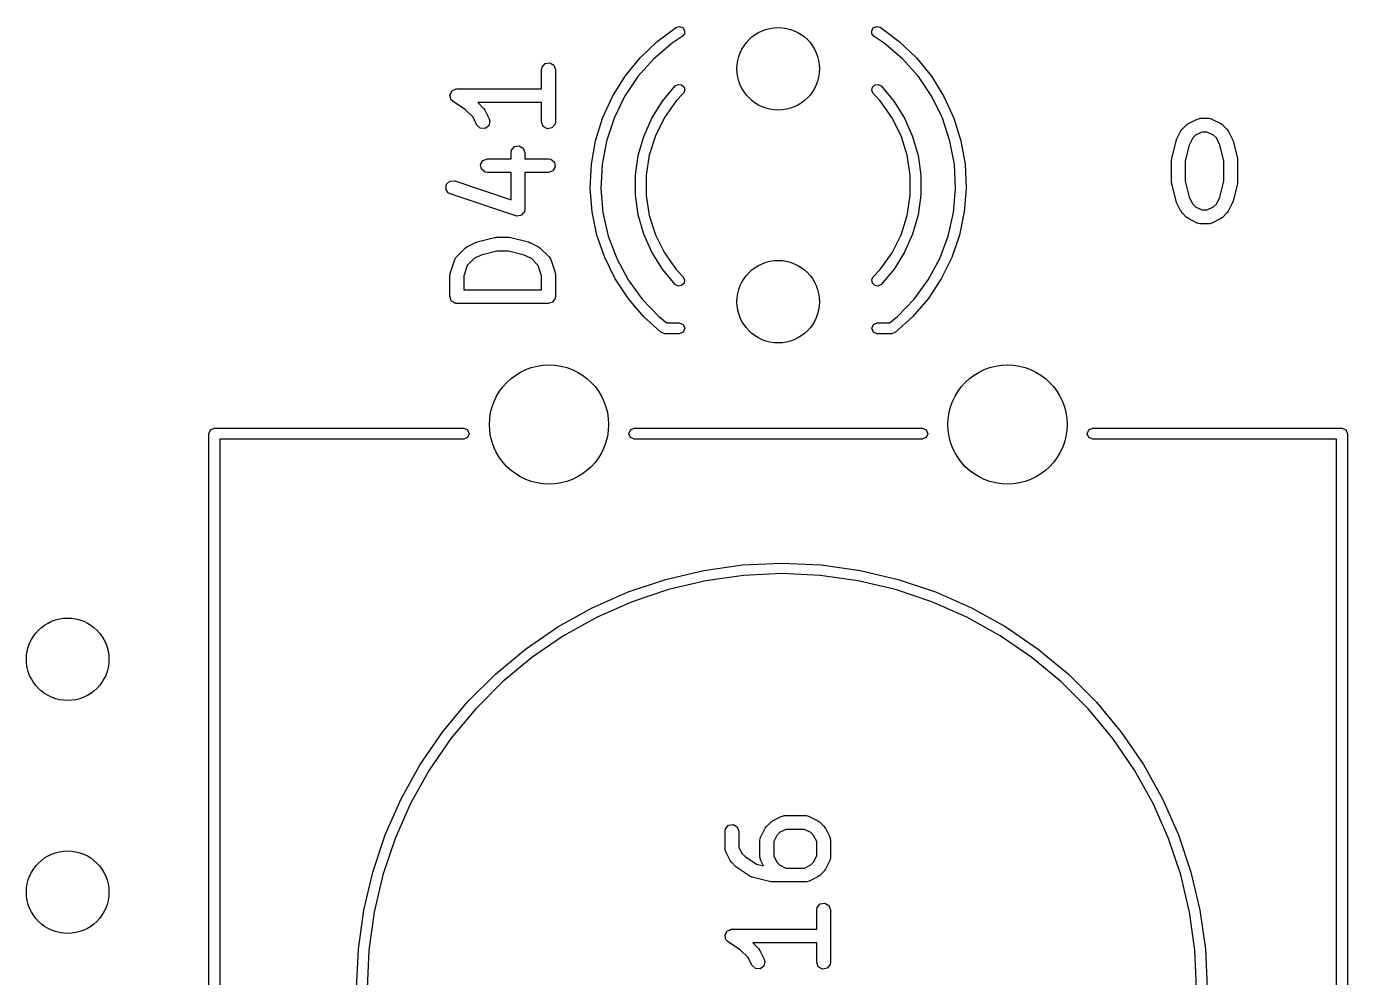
# Model space of a CAD drawing. Extents: x 36 to 247, y -101 to -40.
# Drawn here: x 88.2 to 102.61, y -82.62 to -72.25 of the extents above; entities that cross this region are included whole.
import ezdxf

# ---------------------------------------------------------------- set-up
doc = ezdxf.new("R2010")
doc.units = 0
doc.layers.add('BLACK', color=7, linetype='CONTINUOUS')

msp = doc.modelspace()

# ---------------------------------------------------------------- linework, layer by layer
at = {"layer": 'BLACK', "linetype": 'CONTINUOUS'}
for p, q in [((95.080254, -72.411317), (95.288872, -72.257244)), ((95.288871, -72.257243), (95.324719, -72.247757)), ((95.288872, -72.257244), (95.288871, -72.257243)), ((95.324719, -72.247757), (95.359297, -72.261155)), ((95.377339, -72.329342), (95.353913, -72.358087)), ((95.359297, -72.261155), (95.379396, -72.292317)), ((95.379396, -72.292317), (95.377339, -72.329342)), ((97.420604, -72.292317), (97.440703, -72.261155)), ((97.422661, -72.329342), (97.420604, -72.292317)), ((97.446087, -72.358087), (97.422661, -72.329342)), ((97.440703, -72.261155), (97.475281, -72.247757)), ((97.475281, -72.247757), (97.511129, -72.257243)), ((97.511129, -72.257243), (97.511128, -72.257244)), ((97.511128, -72.257244), (97.719746, -72.411317)), ((94.892758, -72.590497), (95.080254, -72.411317)), ((95.243711, -72.42909), (95.044615, -72.59969)), ((95.353913, -72.358088), (95.243711, -72.42909)), ((95.353913, -72.358087), (95.353913, -72.358088)), ((97.446087, -72.358088), (97.446087, -72.358087)), ((97.556289, -72.42909), (97.446087, -72.358088)), ((97.755385, -72.59969), (97.556289, -72.42909)), ((97.719746, -72.411317), (97.907242, -72.590497)), ((94.729386, -72.791916), (94.892758, -72.590497)), ((95.044615, -72.59969), (94.870416, -72.795645)), ((97.929584, -72.795645), (97.755385, -72.59969)), ((97.907242, -72.590497), (98.070614, -72.791916)), ((93.819819, -72.718095), (93.824342, -72.692443)), ((93.819819, -72.928809), (93.819819, -72.718095)), ((93.824342, -72.692443), (93.857319, -72.653143)), ((93.857319, -72.653143), (93.907843, -72.644234)), ((93.907843, -72.644234), (93.952272, -72.669886)), ((93.952272, -72.669886), (93.969819, -72.718095)), ((93.969819, -72.718095), (93.969819, -73.289523)), ((94.592751, -73.01235), (94.729386, -72.791916)), ((94.870416, -72.795645), (94.724314, -73.013355)), ((95.137352, -73.063858), (95.27697, -72.897225)), ((95.27697, -72.897225), (95.309697, -72.87979)), ((95.309697, -72.87979), (95.346422, -72.884921)), ((95.346422, -72.884921), (95.373117, -72.91066)), ((95.373117, -72.91066), (95.379586, -72.947173)), ((97.420414, -72.947173), (97.426883, -72.91066)), ((97.426883, -72.91066), (97.453578, -72.884921)), ((97.453578, -72.884921), (97.490303, -72.87979)), ((97.490303, -72.87979), (97.52303, -72.897225)), ((97.52303, -72.897225), (97.662648, -73.063858)), ((98.075686, -73.013355), (97.929584, -72.795645)), ((98.070614, -72.791916), (98.207249, -73.01235)), ((92.819974, -72.998982), (92.821706, -72.995032)), ((92.826087, -73.019873), (92.819974, -72.998982)), ((92.820958, -72.990785), (92.83184, -72.971936)), ((92.821706, -72.995032), (92.820958, -72.990785)), ((92.829867, -73.041309), (92.826087, -73.019873)), ((92.83317, -73.044081), (92.829867, -73.041309)), ((92.83184, -72.971936), (92.840587, -72.952002)), ((92.834382, -73.04822), (92.83317, -73.044081)), ((92.853216, -73.066213), (92.834382, -73.04822)), ((92.840587, -72.952002), (92.844454, -72.95009)), ((92.844454, -72.95009), (92.84661, -72.946356)), ((92.84661, -72.946356), (92.867063, -72.938911)), ((92.867063, -72.938911), (92.886576, -72.929264)), ((92.886576, -72.929264), (92.890765, -72.930284)), ((92.890765, -72.930284), (92.894819, -72.928809)), ((92.894819, -72.928809), (93.819819, -72.928809)), ((94.485041, -73.24827), (94.592751, -73.01235)), ((94.724314, -73.013355), (94.608993, -73.248822)), ((95.363357, -72.980516), (95.286546, -73.060196)), ((95.379586, -72.947173), (95.363356, -72.980515)), ((95.363356, -72.980515), (95.363357, -72.980516)), ((97.436644, -72.980515), (97.420414, -72.947173)), ((97.436643, -72.980516), (97.436644, -72.980515)), ((97.513454, -73.060196), (97.436643, -72.980516)), ((98.191007, -73.248822), (98.075686, -73.013355)), ((98.207249, -73.01235), (98.314959, -73.24827)), ((92.989894, -73.157331), (92.853216, -73.066213)), ((93.071275, -73.238712), (92.989894, -73.157331)), ((93.819819, -73.078809), (93.123504, -73.078809)), ((93.123504, -73.078809), (93.185947, -73.141252)), ((93.185947, -73.141252), (93.198809, -73.15962)), ((93.198809, -73.15962), (93.199996, -73.160744)), ((93.199996, -73.160744), (93.247615, -73.255982)), ((93.819819, -73.289523), (93.819819, -73.078809)), ((95.022253, -73.248282), (95.137352, -73.063858)), ((95.286546, -73.060196), (95.159065, -73.24115)), ((97.640935, -73.24115), (97.513454, -73.060196)), ((97.662648, -73.063858), (97.777747, -73.248282)), ((93.113451, -73.323064), (93.071275, -73.238712)), ((93.150705, -73.358336), (93.113451, -73.323064)), ((93.243121, -73.330847), (93.201915, -73.361411)), ((93.255041, -73.280948), (93.243121, -73.330847)), ((93.247615, -73.255982), (93.255041, -73.280948)), ((93.837366, -73.337732), (93.819819, -73.289523)), ((93.881795, -73.363384), (93.837366, -73.337732)), ((93.965296, -73.315175), (93.932319, -73.354475)), ((93.969819, -73.289523), (93.965296, -73.315175)), ((94.40798, -73.495902), (94.485041, -73.24827)), ((94.608993, -73.248822), (94.526572, -73.497721)), ((94.933911, -73.446916), (95.022253, -73.248282)), ((95.159065, -73.24115), (95.060733, -73.439459)), ((97.739267, -73.439459), (97.640935, -73.24115)), ((97.777747, -73.248282), (97.866089, -73.446916)), ((98.273428, -73.497721), (98.191007, -73.248822)), ((98.314959, -73.24827), (98.39202, -73.495902)), ((100.806491, -73.367024), (100.85411, -73.319405)), ((100.85411, -73.319405), (100.872476, -73.306545)), ((100.872476, -73.306545), (100.873602, -73.305356)), ((100.873602, -73.305356), (100.96884, -73.257737)), ((100.96884, -73.257737), (100.993806, -73.250311)), ((100.993806, -73.250311), (100.998167, -73.251352)), ((100.998167, -73.251352), (101.002381, -73.249819)), ((101.002381, -73.249819), (101.097619, -73.249819)), ((101.097619, -73.249819), (101.123271, -73.254342)), ((101.123271, -73.254342), (101.126706, -73.257224)), ((101.126706, -73.257224), (101.13116, -73.257737)), ((101.13116, -73.257737), (101.226398, -73.305356)), ((101.226398, -73.305356), (101.244408, -73.318714)), ((101.244408, -73.318714), (101.24589, -73.319405)), ((101.24589, -73.319405), (101.293509, -73.367024)), ((93.201915, -73.361411), (93.150705, -73.358336)), ((93.932319, -73.354475), (93.881795, -73.363384)), ((94.874039, -73.655902), (94.933911, -73.446916)), ((95.060733, -73.439459), (94.993861, -73.650465)), ((97.806139, -73.650465), (97.739267, -73.439459)), ((97.866089, -73.446916), (97.925961, -73.655902)), ((100.739144, -73.497105), (100.744416, -73.485282)), ((100.744416, -73.485282), (100.744823, -73.481754)), ((100.744823, -73.481754), (100.792442, -73.386516)), ((100.792442, -73.386516), (100.8058, -73.368505)), ((100.8058, -73.368505), (100.806491, -73.367024)), ((100.921163, -73.464484), (100.882669, -73.541471)), ((100.95157, -73.434077), (100.921163, -73.464484)), ((101.020086, -73.399819), (100.95157, -73.434077)), ((101.079914, -73.399819), (101.020086, -73.399819)), ((101.14843, -73.434077), (101.079914, -73.399819)), ((101.178837, -73.464484), (101.14843, -73.434077)), ((101.21733, -73.541471), (101.178837, -73.464484)), ((101.293509, -73.367024), (101.306368, -73.38539)), ((101.306368, -73.38539), (101.307558, -73.386516)), ((101.307558, -73.386516), (101.355177, -73.481754)), ((101.355177, -73.481754), (101.358867, -73.49416)), ((93.486485, -73.622857), (93.491008, -73.597205)), ((93.486485, -73.690714), (93.486485, -73.622857)), ((93.491008, -73.597205), (93.523985, -73.557905)), ((93.523985, -73.557905), (93.574509, -73.548996)), ((93.574509, -73.548996), (93.618938, -73.574648)), ((93.618938, -73.574648), (93.636485, -73.622857)), ((93.636485, -73.622857), (93.636485, -73.690714)), ((94.3628, -73.751282), (94.40798, -73.495902)), ((94.526572, -73.497721), (94.478564, -73.755478)), ((98.321436, -73.755478), (98.273428, -73.497721)), ((98.39202, -73.495902), (98.4372, -73.751282)), ((100.691525, -73.687581), (100.739144, -73.497105)), ((100.882669, -73.541471), (100.839286, -73.715005)), ((101.260714, -73.715005), (101.21733, -73.541471)), ((101.358867, -73.49416), (101.360856, -73.497105)), ((101.360856, -73.497105), (101.408475, -73.687581)), ((93.154291, -73.75269), (93.179943, -73.708261)), ((93.1632, -73.803214), (93.154291, -73.75269)), ((93.179943, -73.708261), (93.228152, -73.690714)), ((93.228152, -73.690714), (93.486485, -73.690714)), ((93.636485, -73.690714), (93.894819, -73.690714)), ((93.894819, -73.690714), (93.920471, -73.695237)), ((93.920471, -73.695237), (93.959771, -73.728214)), ((93.96868, -73.778738), (93.943028, -73.823167)), ((93.959771, -73.728214), (93.96868, -73.778738)), ((94.350225, -74.010323), (94.3628, -73.751282)), ((94.478564, -73.755478), (94.465852, -74.01736)), ((94.843801, -73.871182), (94.874039, -73.655902)), ((94.993861, -73.650465), (94.960019, -73.869212)), ((97.839981, -73.869212), (97.806139, -73.650465)), ((97.925961, -73.655902), (97.956199, -73.871182)), ((98.334148, -74.01736), (98.321436, -73.755478)), ((98.4372, -73.751282), (98.449775, -74.010323)), ((100.689286, -73.705771), (100.691885, -73.691029)), ((100.689286, -73.943866), (100.689286, -73.705771)), ((100.691885, -73.691029), (100.691525, -73.687581)), ((100.839286, -73.715005), (100.839286, -73.934632)), ((101.260714, -73.934632), (101.260714, -73.715005)), ((101.408475, -73.687581), (101.409528, -73.702513)), ((101.409528, -73.702513), (101.410714, -73.705771)), ((101.410714, -73.705771), (101.410714, -73.943866)), ((93.2025, -73.836191), (93.1632, -73.803214)), ((93.228152, -73.840714), (93.2025, -73.836191)), ((93.486485, -73.840714), (93.228152, -73.840714)), ((93.486485, -74.137847), (93.486485, -73.840714)), ((93.894819, -73.840714), (93.636485, -73.840714)), ((93.636485, -73.840714), (93.636485, -74.241904)), ((93.943028, -73.823167), (93.894819, -73.840714)), ((94.843784, -74.088575), (94.843801, -73.871182)), ((94.960019, -73.869212), (94.960001, -74.090562)), ((97.839999, -74.090562), (97.839981, -73.869212)), ((97.956199, -73.871182), (97.956216, -74.088575)), ((92.773723, -74.018845), (92.781248, -73.968096)), ((92.800578, -74.062557), (92.773723, -74.018845)), ((92.781248, -73.968096), (92.819633, -73.934059)), ((92.823483, -74.07496), (92.800578, -74.062557)), ((92.819633, -73.934059), (92.870917, -73.932658)), ((92.870917, -73.932658), (93.486485, -74.137847)), ((94.370457, -74.268878), (94.350225, -74.010323)), ((94.465852, -74.01736), (94.488668, -74.278555)), ((98.311332, -74.278555), (98.334148, -74.01736)), ((98.449775, -74.010323), (98.429543, -74.268878)), ((100.690471, -73.947123), (100.689286, -73.943866)), ((100.691525, -73.962056), (100.690471, -73.947123)), ((100.739144, -74.152532), (100.691525, -73.962056)), ((100.839286, -73.934632), (100.882669, -74.108166)), ((101.21733, -74.108166), (101.260714, -73.934632)), ((101.408475, -73.962056), (101.360856, -74.152532)), ((101.410714, -73.943866), (101.408114, -73.958607)), ((101.408114, -73.958607), (101.408475, -73.962056)), ((93.537767, -74.313055), (92.823483, -74.07496)), ((94.873988, -74.303859), (94.843784, -74.088575)), ((94.960001, -74.090562), (94.993809, -74.309315)), ((97.806191, -74.309315), (97.839999, -74.090562)), ((97.956216, -74.088575), (97.926012, -74.303859)), ((100.741132, -74.155476), (100.739144, -74.152532)), ((100.744823, -74.167883), (100.741132, -74.155476)), ((100.792442, -74.263121), (100.744823, -74.167883)), ((100.882669, -74.108166), (100.921163, -74.185153)), ((100.921163, -74.185153), (100.95157, -74.215561)), ((101.148429, -74.215561), (101.178836, -74.185153)), ((101.178836, -74.185153), (101.21733, -74.108166)), ((101.355177, -74.167883), (101.307558, -74.263121)), ((101.355583, -74.164354), (101.355177, -74.167883)), ((101.360856, -74.152532), (101.355583, -74.164354)), ((93.543496, -74.312898), (93.537767, -74.313055)), ((93.548461, -74.315765), (93.543496, -74.312898)), ((93.568607, -74.312212), (93.548461, -74.315765)), ((93.589051, -74.311654), (93.568607, -74.312212)), ((93.593339, -74.307851), (93.589051, -74.311654)), ((93.598985, -74.306856), (93.593339, -74.307851)), ((93.612134, -74.291185), (93.598985, -74.306856)), ((93.627437, -74.277616), (93.612134, -74.291185)), ((93.628277, -74.271946), (93.627437, -74.277616)), ((93.631962, -74.267556), (93.628277, -74.271946)), ((93.636485, -74.241904), (93.631962, -74.267556)), ((94.423171, -74.52281), (94.370457, -74.268878)), ((94.488668, -74.278555), (94.546594, -74.534266)), ((94.933827, -74.512855), (94.873988, -74.303859)), ((94.993809, -74.309315), (95.060649, -74.520332)), ((97.739351, -74.520332), (97.806191, -74.309315)), ((97.926012, -74.303859), (97.866173, -74.512855)), ((98.253406, -74.534266), (98.311332, -74.278555)), ((98.429543, -74.268878), (98.376829, -74.52281)), ((100.79363, -74.264246), (100.792442, -74.263121)), ((100.80649, -74.282612), (100.79363, -74.264246)), ((100.854109, -74.330232), (100.80649, -74.282612)), ((100.85559, -74.330922), (100.854109, -74.330232)), ((100.873602, -74.344282), (100.85559, -74.330922)), ((100.96884, -74.391901), (100.873602, -74.344282)), ((100.95157, -74.215561), (101.020086, -74.249819)), ((101.020086, -74.249819), (101.079914, -74.249819)), ((101.079914, -74.249819), (101.148429, -74.215561)), ((101.226398, -74.344282), (101.13116, -74.391901)), ((101.227522, -74.343094), (101.226398, -74.344282)), ((101.245891, -74.330232), (101.227522, -74.343094)), ((101.293509, -74.282613), (101.245891, -74.330232)), ((101.294199, -74.281131), (101.293509, -74.282613)), ((101.307558, -74.263121), (101.294199, -74.281131)), ((100.973293, -74.392413), (100.96884, -74.391901)), ((100.976729, -74.395296), (100.973293, -74.392413)), ((101.002381, -74.399819), (100.976729, -74.395296)), ((101.097619, -74.399819), (101.002381, -74.399819)), ((101.101832, -74.398285), (101.097619, -74.399819)), ((101.106193, -74.399327), (101.101832, -74.398285)), ((101.13116, -74.391901), (101.106193, -74.399327)), ((93.004135, -74.651013), (93.099373, -74.603394)), ((93.099373, -74.603394), (93.111779, -74.599703)), ((93.111779, -74.599703), (93.114724, -74.597715)), ((93.114724, -74.597715), (93.3052, -74.550096)), ((93.3052, -74.550096), (93.320132, -74.549042)), ((93.320132, -74.549042), (93.32339, -74.547857)), ((93.32339, -74.547857), (93.466247, -74.547857)), ((93.466247, -74.547857), (93.480988, -74.550456)), ((93.480988, -74.550456), (93.484437, -74.550096)), ((93.484437, -74.550096), (93.674913, -74.597715)), ((93.674913, -74.597715), (93.686735, -74.602987)), ((93.686735, -74.602987), (93.690264, -74.603394)), ((93.690264, -74.603394), (93.785502, -74.651013)), ((94.507524, -74.768054), (94.423171, -74.52281)), ((94.546594, -74.534266), (94.638565, -74.779796)), ((95.022139, -74.711502), (94.933827, -74.512855)), ((95.060649, -74.520332), (95.158949, -74.718656)), ((97.641051, -74.718656), (97.739351, -74.520332)), ((97.866173, -74.512855), (97.777861, -74.711502)), ((98.161435, -74.779796), (98.253406, -74.534266)), ((98.376829, -74.52281), (98.292476, -74.768054)), ((92.871287, -74.789616), (92.883689, -74.766711)), ((92.883689, -74.766711), (92.88751, -74.764363)), ((92.88751, -74.764363), (92.889405, -74.7603)), ((92.889405, -74.7603), (92.984643, -74.665062)), ((92.984643, -74.665062), (93.003011, -74.652199)), ((93.003011, -74.652199), (93.004135, -74.651013)), ((93.082103, -74.779734), (93.00799, -74.853846)), ((93.15909, -74.74124), (93.082103, -74.779734)), ((93.332624, -74.697857), (93.15909, -74.74124)), ((93.457013, -74.697857), (93.332624, -74.697857)), ((93.630547, -74.74124), (93.457013, -74.697857)), ((93.707534, -74.779734), (93.630547, -74.74124)), ((93.781648, -74.853847), (93.707534, -74.779734)), ((93.785502, -74.651013), (93.803512, -74.664371)), ((93.803512, -74.664371), (93.804994, -74.665062)), ((93.804994, -74.665062), (93.900233, -74.7603)), ((93.900233, -74.7603), (93.915174, -74.781637)), ((93.915174, -74.781637), (93.915564, -74.786105)), ((93.915564, -74.786105), (93.918351, -74.789616)), ((94.622165, -75.000685), (94.507524, -74.768054)), ((94.638565, -74.779796), (94.762893, -75.010634)), ((95.137208, -74.895944), (95.022139, -74.711502)), ((95.158949, -74.718656), (95.286402, -74.89963)), ((97.513598, -74.89963), (97.641051, -74.718656)), ((97.777861, -74.711502), (97.662792, -74.895944)), ((98.037107, -75.010634), (98.161435, -74.779796)), ((98.292476, -74.768054), (98.177835, -75.000685)), ((92.823668, -74.932473), (92.871287, -74.789616)), ((93.00799, -74.853846), (92.969819, -74.96836)), ((93.819819, -74.96836), (93.781648, -74.853847)), ((93.918351, -74.789616), (93.96597, -74.932472)), ((95.276801, -75.062599), (95.137208, -74.895944)), ((95.286402, -74.89963), (95.363201, -74.979322)), ((97.436799, -74.979322), (97.513598, -74.89963)), ((97.662792, -74.895944), (97.523199, -75.062599)), ((92.819819, -74.95619), (92.823712, -74.934107)), ((92.819819, -75.194285), (92.819819, -74.95619)), ((92.823712, -74.934107), (92.823668, -74.932473)), ((92.969819, -74.96836), (92.969819, -75.119285)), ((93.819819, -75.119285), (93.819819, -74.96836)), ((93.96597, -74.932472), (93.969259, -74.954652)), ((93.969259, -74.954652), (93.969819, -74.95619)), ((93.969819, -74.95619), (93.969819, -75.194285)), ((94.76526, -75.216981), (94.622165, -75.000685)), ((94.762893, -75.010634), (94.917293, -75.22254)), ((95.309525, -75.08004), (95.2768, -75.062599)), ((95.2768, -75.062599), (95.276801, -75.062599)), ((95.346251, -75.074914), (95.309525, -75.08004)), ((95.37295, -75.04918), (95.346251, -75.074914)), ((95.363201, -74.979322), (95.3632, -74.979323)), ((95.3632, -74.979323), (95.379424, -75.012667)), ((95.379424, -75.012667), (95.37295, -75.04918)), ((97.420576, -75.012667), (97.4368, -74.979323)), ((97.42705, -75.04918), (97.420576, -75.012667)), ((97.453749, -75.074914), (97.42705, -75.04918)), ((97.4368, -74.979323), (97.436799, -74.979322)), ((97.490475, -75.08004), (97.453749, -75.074914)), ((97.5232, -75.062599), (97.490475, -75.08004)), ((97.523199, -75.062599), (97.5232, -75.062599)), ((97.882707, -75.22254), (98.037107, -75.010634)), ((98.177835, -75.000685), (98.03474, -75.216981)), ((92.826482, -75.212593), (92.819819, -75.194285)), ((92.829867, -75.231785), (92.826482, -75.212593)), ((92.969819, -75.119285), (93.819819, -75.119285)), ((93.965296, -75.219937), (93.95277, -75.234864)), ((93.967013, -75.210194), (93.965296, -75.219937)), ((93.96868, -75.207309), (93.967013, -75.210194)), ((93.969819, -75.194285), (93.968101, -75.204026)), ((93.968101, -75.204026), (93.96868, -75.207309)), ((94.934519, -75.413479), (94.76526, -75.216981)), ((98.03474, -75.216981), (97.865481, -75.413479)), ((92.835051, -75.236135), (92.829867, -75.231785)), ((92.837366, -75.242494), (92.835051, -75.236135)), ((92.854239, -75.252236), (92.837366, -75.242494)), ((92.869167, -75.264762), (92.854239, -75.252236)), ((92.878909, -75.266479), (92.869167, -75.264762)), ((92.881795, -75.268146), (92.878909, -75.266479)), ((92.885077, -75.267567), (92.881795, -75.268146)), ((92.894819, -75.269285), (92.885077, -75.267567)), ((93.894819, -75.269285), (92.894819, -75.269285)), ((93.913127, -75.262621), (93.894819, -75.269285)), ((93.932319, -75.259237), (93.913127, -75.262621)), ((93.936669, -75.254052), (93.932319, -75.259237)), ((93.943028, -75.251738), (93.936669, -75.254052)), ((93.95277, -75.234864), (93.943028, -75.251738)), ((94.917293, -75.22254), (95.098929, -75.411622)), ((97.701071, -75.411622), (97.882707, -75.22254)), ((95.121251, -75.581646), (94.934519, -75.413479)), ((95.098929, -75.411622), (95.185351, -75.48)), ((95.185351, -75.48), (95.32, -75.48)), ((95.32, -75.48), (95.362426, -75.497574)), ((95.362426, -75.497574), (95.38, -75.54)), ((97.42, -75.54), (97.437574, -75.497574)), ((97.437574, -75.497574), (97.48, -75.48)), ((97.48, -75.48), (97.614649, -75.48)), ((97.614649, -75.48), (97.701071, -75.411622)), ((97.865481, -75.413479), (97.678748, -75.581646)), ((95.121574, -75.582426), (95.121251, -75.581646)), ((95.122578, -75.582841), (95.121574, -75.582426)), ((95.127233, -75.587034), (95.122578, -75.582841)), ((95.127232, -75.587035), (95.127233, -75.587034)), ((95.161993, -75.599948), (95.127232, -75.587035)), ((95.163116, -75.599633), (95.161993, -75.599948)), ((95.164, -75.6), (95.163116, -75.599633)), ((95.32, -75.6), (95.164, -75.6)), ((95.362426, -75.582426), (95.32, -75.6)), ((95.38, -75.54), (95.362426, -75.582426)), ((97.437574, -75.582426), (97.42, -75.54)), ((97.48, -75.6), (97.437574, -75.582426)), ((97.636, -75.6), (97.48, -75.6)), ((97.636883, -75.599633), (97.636, -75.6)), ((97.638007, -75.599948), (97.636883, -75.599633)), ((97.672768, -75.587035), (97.638007, -75.599948)), ((97.677421, -75.582841), (97.672767, -75.587034)), ((97.672767, -75.587034), (97.672768, -75.587035)), ((97.678426, -75.582426), (97.677421, -75.582841)), ((97.678748, -75.581646), (97.678426, -75.582426)), ((90.19, -76.69), (90.207574, -76.647574)), ((90.207574, -76.647574), (90.25, -76.63)), ((90.25, -76.63), (92.97, -76.63)), ((92.97, -76.63), (93.012426, -76.647574)), ((93.012426, -76.647574), (93.03, -76.69)), ((94.77, -76.69), (94.787574, -76.647574)), ((94.787574, -76.647574), (94.83, -76.63)), ((94.83, -76.63), (97.97, -76.63)), ((97.97, -76.63), (98.012426, -76.647574)), ((98.012426, -76.647574), (98.03, -76.69)), ((99.77, -76.69), (99.787574, -76.647574)), ((99.787574, -76.647574), (99.83, -76.63)), ((99.83, -76.63), (102.55, -76.63)), ((102.55, -76.63), (102.592426, -76.647574)), ((102.592426, -76.647574), (102.61, -76.69)), ((90.19, -88.99), (90.19, -76.69)), ((92.97, -76.75), (90.31, -76.75)), ((90.31, -76.75), (90.31, -88.93)), ((93.012426, -76.732426), (92.97, -76.75)), ((93.03, -76.69), (93.012426, -76.732426)), ((94.787574, -76.732426), (94.77, -76.69)), ((94.83, -76.75), (94.787574, -76.732426)), ((97.97, -76.75), (94.83, -76.75)), ((98.012426, -76.732426), (97.97, -76.75)), ((98.03, -76.69), (98.012426, -76.732426)), ((99.787574, -76.732426), (99.77, -76.69)), ((99.83, -76.75), (99.787574, -76.732426)), ((102.49, -76.75), (99.83, -76.75)), ((102.49, -88.93), (102.49, -76.75)), ((102.61, -76.69), (102.61, -88.99)), ((96.011962, -78.120739), (96.44, -78.10095)), ((96.44, -78.10095), (96.868038, -78.120739)), ((95.170464, -78.278043), (95.587577, -78.179939)), ((95.587577, -78.179939), (96.011962, -78.120739)), ((96.022589, -78.235421), (95.60874, -78.293151)), ((96.44, -78.216123), (96.022589, -78.235421)), ((96.857411, -78.235421), (96.44, -78.216123)), ((97.27126, -78.293151), (96.857411, -78.235421)), ((96.868038, -78.120739), (97.292423, -78.179939)), ((97.292423, -78.179939), (97.709536, -78.278043)), ((94.764182, -78.414215), (95.170464, -78.278043)), ((95.201982, -78.388819), (94.805787, -78.52161)), ((95.60874, -78.293151), (95.201982, -78.388819)), ((97.678018, -78.388819), (97.27126, -78.293151)), ((98.074213, -78.52161), (97.678018, -78.388819)), ((97.709536, -78.278043), (98.115818, -78.414215)), ((94.372197, -78.587293), (94.764182, -78.414215)), ((94.805787, -78.52161), (94.423535, -78.690391)), ((98.456465, -78.690391), (98.074213, -78.52161)), ((98.115818, -78.414215), (98.507803, -78.587293)), ((93.997855, -78.7958), (94.372197, -78.587293)), ((98.507803, -78.587293), (98.882145, -78.7958)), ((93.644348, -79.037958), (93.997855, -78.7958)), ((94.423535, -78.690391), (94.058486, -78.893722)), ((98.821514, -78.893722), (98.456465, -78.690391)), ((98.882145, -78.7958), (99.235652, -79.037958)), ((94.058486, -78.893722), (93.713755, -79.129868)), ((99.166245, -79.129868), (98.821514, -78.893722)), ((93.314692, -79.311701), (93.644348, -79.037958)), ((99.235652, -79.037958), (99.565308, -79.311701)), ((93.713755, -79.129868), (93.392284, -79.396815)), ((99.487716, -79.396815), (99.166245, -79.129868)), ((93.011701, -79.614692), (93.314692, -79.311701)), ((93.392284, -79.396815), (93.096815, -79.692284)), ((99.783185, -79.692284), (99.487716, -79.396815)), ((99.565308, -79.311701), (99.868299, -79.614692)), ((92.737958, -79.944348), (93.011701, -79.614692)), ((99.868299, -79.614692), (100.142042, -79.944348)), ((93.096815, -79.692284), (92.829868, -80.013755)), ((100.050132, -80.013755), (99.783185, -79.692284)), ((92.4958, -80.297855), (92.737958, -79.944348)), ((100.142042, -79.944348), (100.3842, -80.297855)), ((92.829868, -80.013755), (92.593722, -80.358486)), ((100.286278, -80.358486), (100.050132, -80.013755)), ((92.287293, -80.672197), (92.4958, -80.297855)), ((92.593722, -80.358486), (92.390391, -80.723535)), ((100.489609, -80.723535), (100.286278, -80.358486)), ((100.3842, -80.297855), (100.592707, -80.672197)), ((92.114215, -81.064182), (92.287293, -80.672197)), ((100.592707, -80.672197), (100.765785, -81.064182)), ((92.390391, -80.723535), (92.22161, -81.105787)), ((100.65839, -81.105787), (100.489609, -80.723535)), ((95.824342, -81.000062), (95.857319, -80.960762)), ((95.857319, -80.960762), (95.907843, -80.951853)), ((95.907843, -80.951853), (95.952272, -80.977505)), ((95.952272, -80.977505), (95.969819, -81.025714)), ((96.256308, -80.992173), (96.269666, -80.974162)), ((96.269666, -80.974162), (96.270357, -80.972681)), ((96.270357, -80.972681), (96.317976, -80.925062)), ((96.317976, -80.925062), (96.336342, -80.912202)), ((96.336342, -80.912202), (96.337468, -80.911013)), ((96.337468, -80.911013), (96.432706, -80.863394)), ((96.432706, -80.863394), (96.457672, -80.855968)), ((96.457672, -80.855968), (96.462033, -80.857009)), ((96.462033, -80.857009), (96.466247, -80.855476)), ((96.466247, -80.855476), (96.704342, -80.855476)), ((96.704342, -80.855476), (96.729994, -80.859999)), ((96.729994, -80.859999), (96.733429, -80.862881)), ((96.733429, -80.862881), (96.737883, -80.863394)), ((96.737883, -80.863394), (96.833121, -80.911013)), ((96.833121, -80.911013), (96.851129, -80.924369)), ((96.851129, -80.924369), (96.852612, -80.925061)), ((96.852612, -80.925061), (96.900232, -80.97268)), ((96.900232, -80.97268), (96.913094, -80.991048)), ((91.978043, -81.470464), (92.114215, -81.064182)), ((92.22161, -81.105787), (92.088819, -81.501982)), ((95.819819, -81.025714), (95.824342, -81.000062)), ((95.819819, -81.21619), (95.819819, -81.025714)), ((95.969819, -81.025714), (95.969819, -81.198485)), ((96.200771, -81.120952), (96.205294, -81.0953)), ((96.200771, -81.311428), (96.200771, -81.120952)), ((96.205294, -81.0953), (96.208176, -81.091864)), ((96.208176, -81.091864), (96.208689, -81.087411)), ((96.208689, -81.087411), (96.256308, -80.992173)), ((96.385029, -81.070141), (96.350771, -81.138657)), ((96.415436, -81.039734), (96.385029, -81.070141)), ((96.483952, -81.005476), (96.415436, -81.039734)), ((96.686637, -81.005476), (96.483952, -81.005476)), ((96.755153, -81.039734), (96.686637, -81.005476)), ((96.785561, -81.070141), (96.755153, -81.039734)), ((96.819819, -81.138657), (96.785561, -81.070141)), ((96.913094, -80.991048), (96.914282, -80.992173)), ((96.914282, -80.992173), (96.961901, -81.087411)), ((96.961901, -81.087411), (96.969327, -81.112377)), ((96.969327, -81.112377), (96.968285, -81.116738)), ((96.968285, -81.116738), (96.969819, -81.120952)), ((96.969819, -81.120952), (96.969819, -81.311428)), ((100.791181, -81.501982), (100.65839, -81.105787)), ((100.765785, -81.064182), (100.901957, -81.470464)), ((95.821352, -81.220403), (95.819819, -81.21619)), ((95.820311, -81.224764), (95.821352, -81.220403)), ((95.827737, -81.249731), (95.820311, -81.224764)), ((95.875356, -81.344969), (95.827737, -81.249731)), ((95.969819, -81.198485), (96.004077, -81.267001)), ((96.004077, -81.267001), (96.037837, -81.300761)), ((96.350771, -81.138657), (96.350771, -81.293723)), ((96.819819, -81.293723), (96.819819, -81.138657)), ((95.876545, -81.346094), (95.875356, -81.344969)), ((95.889405, -81.364461), (95.876545, -81.346094)), ((95.937024, -81.41208), (95.889405, -81.364461)), ((95.94019, -81.413556), (95.937024, -81.41208)), ((95.948454, -81.421451), (95.94019, -81.413556)), ((96.037837, -81.300761), (96.163708, -81.384675)), ((96.163708, -81.384675), (96.237804, -81.403199)), ((96.202304, -81.315641), (96.200771, -81.311428)), ((96.201263, -81.320002), (96.202304, -81.315641)), ((96.208689, -81.344969), (96.201263, -81.320002)), ((96.237804, -81.403199), (96.208689, -81.344969)), ((96.350771, -81.293723), (96.385029, -81.362239)), ((96.385029, -81.362239), (96.415436, -81.392646)), ((96.415436, -81.392646), (96.483952, -81.426904)), ((96.686637, -81.426904), (96.755153, -81.392645)), ((96.755153, -81.392645), (96.785561, -81.362238)), ((96.785561, -81.362238), (96.819819, -81.293723)), ((96.961901, -81.344969), (96.914282, -81.440207)), ((96.962413, -81.340515), (96.961901, -81.344969)), ((96.965296, -81.33708), (96.962413, -81.340515)), ((96.969819, -81.311428), (96.965296, -81.33708)), ((91.879939, -81.887577), (91.978043, -81.470464)), ((92.088819, -81.501982), (91.993151, -81.90874)), ((96.091312, -81.516689), (95.948454, -81.421451)), ((96.091731, -81.516791), (96.091312, -81.516689)), ((96.114724, -81.527046), (96.091731, -81.516791)), ((96.3052, -81.574665), (96.114724, -81.527046)), ((96.483952, -81.426904), (96.686637, -81.426904)), ((96.833121, -81.521367), (96.737883, -81.568986)), ((96.834246, -81.520178), (96.833121, -81.521367)), ((96.852612, -81.507319), (96.834246, -81.520178)), ((96.900232, -81.4597), (96.852612, -81.507319)), ((96.900922, -81.458218), (96.900232, -81.4597)), ((96.914282, -81.440207), (96.900922, -81.458218)), ((100.886849, -81.90874), (100.791181, -81.501982)), ((100.901957, -81.470464), (101.000061, -81.887577)), ((96.308648, -81.574304), (96.3052, -81.574665)), ((96.32339, -81.576904), (96.308648, -81.574304)), ((96.704342, -81.576904), (96.32339, -81.576904)), ((96.708555, -81.57537), (96.704342, -81.576904)), ((96.712916, -81.576412), (96.708555, -81.57537)), ((96.737883, -81.568986), (96.712916, -81.576412)), ((96.824342, -81.857205), (96.857319, -81.817905)), ((96.857319, -81.817905), (96.907843, -81.808996)), ((96.907843, -81.808996), (96.952272, -81.834648)), ((96.952272, -81.834648), (96.969819, -81.882857)), ((91.820739, -82.311962), (91.879939, -81.887577)), ((91.993151, -81.90874), (91.935421, -82.322589)), ((96.819819, -81.882857), (96.824342, -81.857205)), ((96.819819, -82.093571), (96.819819, -81.882857)), ((96.969819, -81.882857), (96.969819, -82.454285)), ((100.944579, -82.322589), (100.886849, -81.90874)), ((101.000061, -81.887577), (101.059261, -82.311962)), ((95.820958, -82.155547), (95.83184, -82.136698)), ((95.83184, -82.136698), (95.840587, -82.116764)), ((95.840587, -82.116764), (95.844454, -82.114852)), ((95.844454, -82.114852), (95.84661, -82.111118)), ((95.84661, -82.111118), (95.867063, -82.103673)), ((95.867063, -82.103673), (95.886576, -82.094026)), ((95.886576, -82.094026), (95.890765, -82.095046)), ((95.890765, -82.095046), (95.894819, -82.093571)), ((95.894819, -82.093571), (96.819819, -82.093571)), ((95.819974, -82.163744), (95.821706, -82.159794)), ((95.826087, -82.184635), (95.819974, -82.163744)), ((95.821706, -82.159794), (95.820958, -82.155547)), ((95.829867, -82.206071), (95.826087, -82.184635)), ((95.83317, -82.208843), (95.829867, -82.206071)), ((95.834382, -82.212982), (95.83317, -82.208843)), ((95.853216, -82.230975), (95.834382, -82.212982)), ((95.989894, -82.322093), (95.853216, -82.230975)), ((96.819819, -82.243571), (96.123504, -82.243571)), ((96.123504, -82.243571), (96.185947, -82.306014)), ((96.819819, -82.454285), (96.819819, -82.243571)), ((91.80095, -82.74), (91.820739, -82.311962)), ((91.935421, -82.322589), (91.916123, -82.74)), ((96.071275, -82.403474), (95.989894, -82.322093)), ((96.113451, -82.487826), (96.071275, -82.403474)), ((96.185947, -82.306014), (96.198809, -82.324382)), ((96.198809, -82.324382), (96.199996, -82.325506)), ((96.199996, -82.325506), (96.247615, -82.420744)), ((96.247615, -82.420744), (96.255041, -82.44571)), ((100.963877, -82.74), (100.944579, -82.322589)), ((101.059261, -82.311962), (101.07905, -82.74)), ((96.150705, -82.523098), (96.113451, -82.487826)), ((96.201915, -82.526173), (96.150705, -82.523098)), ((96.243121, -82.495609), (96.201915, -82.526173)), ((96.255041, -82.44571), (96.243121, -82.495609)), ((96.837366, -82.502494), (96.819819, -82.454285)), ((96.881795, -82.528146), (96.837366, -82.502494)), ((96.932319, -82.519237), (96.881795, -82.528146)), ((96.965296, -82.479937), (96.932319, -82.519237)), ((96.969819, -82.454285), (96.965296, -82.479937))]:
    msp.add_line(p, q, dxfattribs=at)
at = {"layer": 'BLACK'}
for centre, radius in [((96.4, -72.71), 0.45), ((96.4, -75.25), 0.45), ((93.9, -76.59), 0.65), ((98.9, -76.59), 0.65), ((88.65, -79.15), 0.45), ((88.65, -81.69), 0.45)]:
    msp.add_circle(centre, radius, dxfattribs=at)

doc.saveas('drawing.dxf')
